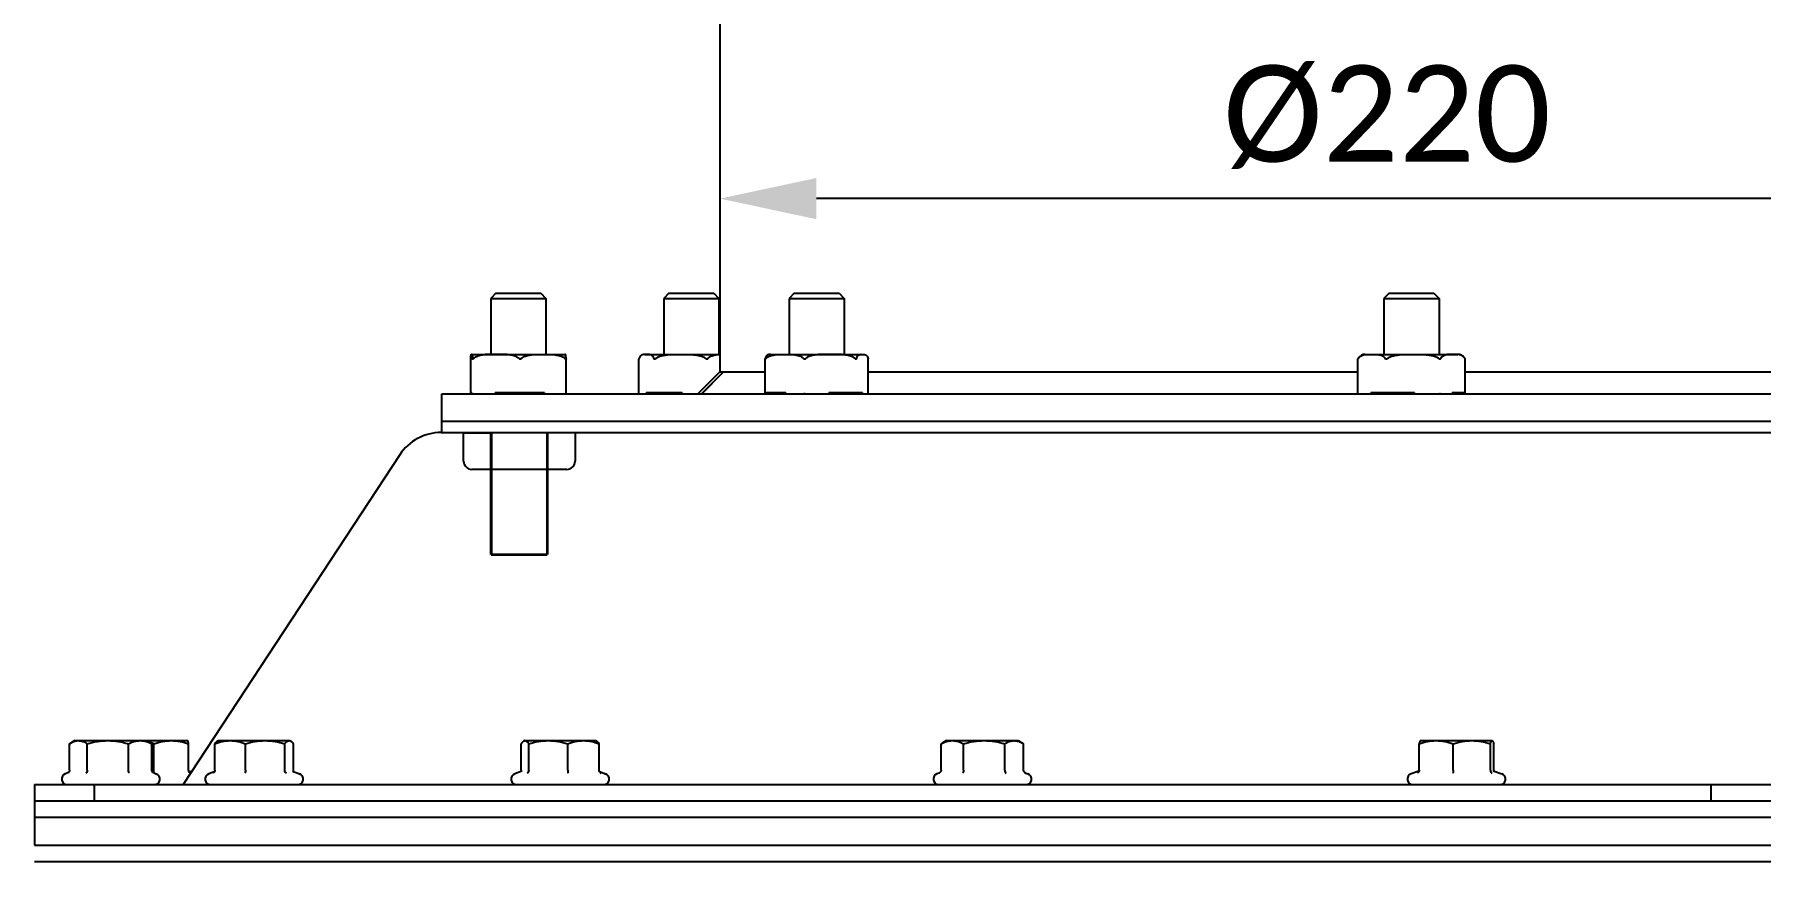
# Model space of a CAD drawing. Header units: millimetres. Extents: x 971 to 5173, y 8 to 3808.
# Drawn here: x 3366.1 to 3679.7, y 2557.7 to 2708.4 of the extents above; entities that cross this region are included whole.
import ezdxf

# ---------------------------------------------------------------- set-up
doc = ezdxf.new("R2010")
doc.units = ezdxf.units.MM
doc.header["$LTSCALE"] = 115.5
doc.header["$PDMODE"] = 3
doc.header["$PDSIZE"] = 8
doc.layers.get('0').update_dxf_attribs({"linetype": 'CONTINUOUS'})
doc.layers.get('Defpoints').update_dxf_attribs({"linetype": 'CONTINUOUS'})
doc.styles.get("Standard").update_dxf_attribs({"font": 'calibri.ttf'})
doc.dimstyles.new('DIMSTYLE_4', dxfattribs={"dimtxt": 17.5, "dimasz": 17.5, "dimexe": 1.5, "dimexo": 1, "dimgap": 0.875, "dimtad": 1, "dimdec": 0, "dimdsep": 46, "dimtxsty": 'Standard', "dimblk": '_FILLED', "dimblk1": '_FILLED', "dimblk2": '_FILLED', "dimcen": 0.09, "dimazin": 2, "dimtp": 0.01, "dimtm": 0.01, "dimtfac": 1, "dimtdec": 0, "dimtofl": 0, "dimtmove": 0, "dimatfit": 3, "dimldrblk": '_FILLED', "dimfxl": 1, "dimtolj": 1, "dimarcsym": 0})
doc.dimstyles.new('DIMSTYLE_5', dxfattribs={"dimtxt": 17.5, "dimasz": 17.5, "dimexe": 1.5, "dimexo": 1, "dimgap": 0.875, "dimtad": 1, "dimdsep": 46, "dimtxsty": 'Standard', "dimblk": '_FILLED', "dimblk1": '_FILLED', "dimblk2": '_FILLED', "dimcen": 0.09, "dimazin": 2, "dimtp": 0.01, "dimtm": 0.01, "dimtfac": 1, "dimtofl": 0, "dimtmove": 0, "dimatfit": 3, "dimldrblk": '_FILLED', "dimfxl": 1, "dimtolj": 1, "dimarcsym": 0})

# ---------------------------------------------------------------- blocks, each defined once
blk = doc.blocks.new('_FILLED')
at = {"color": 0, "linetype": 'ByBlock'}
blk.add_solid([(0, 0), (-1, 0.214), (-1, -0.214)], dxfattribs=at)
blk = doc.blocks.new('*D127')
at = {"color": 0, "linetype": 'Continuous', "lineweight": -2}
for p, q in [((3765.16, 2738.05), (3916.9, 2738.05)), ((3915.4, 2720.55), (3915.4, 2216.85)), ((3604.39, 2199.35), (3916.9, 2199.35))]:
    blk.add_line(p, q, dxfattribs=at)
at = {"layer": 'Defpoints', "color": 0}
for p in [(3764.16, 2738.05), (3603.39, 2199.35), (3915.4, 2199.35)]:
    blk.add_point(p, dxfattribs=at)
at = {"color": 0, "linetype": 'ByBlock', "lineweight": -2, "xscale": 17.5, "yscale": 17.5, "zscale": 17.5}
for p, rotation in [((3915.4, 2738.05), 90), ((3915.4, 2199.35), 270)]:
    blk.add_blockref('_FILLED', p, dxfattribs=dict(at, rotation=rotation))
at = {"color": 0, "insert": (3891.19, 2468.7), "char_height": 17.5, "attachment_point": 2, "rotation": 90, "line_spacing_factor": 0.9}
blk.add_mtext('\\A1;{\\A1;539}', dxfattribs=at)
blk = doc.blocks.new('*D130')
at = {"color": 0, "linetype": 'Continuous', "lineweight": -2}
for p, q in [((3490.66, 2741.05), (3490.66, 2677.06)), ((3709.66, 2741.05), (3709.66, 2677.06)), ((3692.16, 2678.56), (3508.16, 2678.56))]:
    blk.add_line(p, q, dxfattribs=at)
at = {"layer": 'Defpoints', "color": 0}
for p in [(3490.66, 2742.05), (3709.66, 2742.05), (3490.66, 2678.56)]:
    blk.add_point(p, dxfattribs=at)
at = {"color": 0, "linetype": 'ByBlock', "lineweight": -2, "xscale": 17.5, "yscale": 17.5, "zscale": 17.5, "rotation": 180}
blk.add_blockref('_FILLED', (3490.66, 2678.56), dxfattribs=at)
at = {"color": 0, "linetype": 'ByBlock', "lineweight": -2, "xscale": 17.5, "yscale": 17.5, "zscale": 17.5}
blk.add_blockref('_FILLED', (3709.66, 2678.56), dxfattribs=at)
at = {"color": 0, "insert": (3611.82, 2702.77), "char_height": 17.5, "attachment_point": 2, "line_spacing_factor": 0.9}
blk.add_mtext('\\A1;%%c220', dxfattribs=at)

msp = doc.modelspace()

# ---------------------------------------------------------------- linework, layer by layer
at = {"color": 0, "linetype": 'Continuous'}
for p, q in [((3490.65642, 2718.94141), (3490.65642, 2647.05049)), ((3449.96141, 2661.35049), (3449.04141, 2660.43049)), ((3449.04141, 2660.43049), (3459.04141, 2660.43049)), ((3449.04141, 2660.43049), (3449.04141, 2650.25049)), ((3449.96141, 2661.35049), (3458.12141, 2661.35049)), ((3458.12141, 2661.35049), (3459.04141, 2660.43049)), ((3459.04141, 2660.43049), (3459.04141, 2650.25049)), ((3481.36888, 2661.35049), (3480.44888, 2660.43049)), ((3480.44888, 2660.43049), (3490.44888, 2660.43049)), ((3480.44888, 2660.43049), (3480.44888, 2650.25049)), ((3481.36888, 2661.35049), (3489.52888, 2661.35049)), ((3489.52888, 2661.35049), (3490.44888, 2660.43049)), ((3490.44888, 2660.43049), (3490.44888, 2650.25049)), ((3504.14613, 2661.35049), (3503.22613, 2660.43049)), ((3503.22613, 2660.43049), (3513.22613, 2660.43049)), ((3503.22613, 2660.43049), (3503.22613, 2650.25049)), ((3504.14613, 2661.35049), (3512.30613, 2661.35049)), ((3512.30613, 2661.35049), (3513.22613, 2660.43049)), ((3513.22613, 2660.43049), (3513.22613, 2650.25049)), ((3612.18238, 2661.35049), (3611.26238, 2660.43049)), ((3611.26238, 2660.43049), (3621.26238, 2660.43049)), ((3611.26238, 2660.43049), (3611.26238, 2650.25049)), ((3612.18238, 2661.35049), (3620.34238, 2661.35049)), ((3620.34238, 2661.35049), (3621.26238, 2660.43049)), ((3621.26238, 2660.43049), (3621.26238, 2650.25049)), ((3445.3854, 2649.45045), (3445.38523, 2649.44094)), ((3445.38523, 2643.25049), (3445.38523, 2649.44106)), ((3445.62645, 2650.25049), (3445.53649, 2650.24775)), ((3445.62645, 2650.25049), (3462.45636, 2650.25049)), ((3462.45636, 2650.25049), (3462.54632, 2650.24775)), ((3462.69741, 2649.45045), (3462.69758, 2649.44094)), ((3462.69758, 2643.05992), (3462.69758, 2649.44106)), ((3475.92495, 2643.11528), (3475.92495, 2649.3857)), ((3477.03392, 2650.25049), (3490.65642, 2650.25049)), ((3477.06877, 2650.24498), (3477.0343, 2650.24382)), ((3477.06511, 2650.24487), (3477.03431, 2650.24324)), ((3477.06877, 2650.24494), (3477.06511, 2650.24487)), ((3498.8688, 2643.25049), (3498.8688, 2649.36898)), ((3499.81118, 2650.25049), (3499.50071, 2650.21756)), ((3499.81118, 2650.25049), (3516.27563, 2650.25049)), ((3516.63187, 2650.24689), (3516.64093, 2650.2467)), ((3516.63187, 2650.24689), (3516.64093, 2650.24654)), ((3516.64109, 2650.25049), (3516.95155, 2650.21756)), ((3517.58346, 2643.1042), (3517.58346, 2649.39679)), ((3606.4993, 2643.13162), (3606.4993, 2649.36936)), ((3607.84742, 2650.25049), (3624.67733, 2650.25049)), ((3626.02545, 2643.25049), (3626.02545, 2649.36936)), ((3490.65642, 2647.05049), (3486.65642, 2643.05049)), ((3491.30478, 2647.05049), (3487.32847, 2643.05049)), ((3487.33973, 2643.05049), (3491.31565, 2647.05049)), ((3490.65642, 2647.05049), (3491.30478, 2647.05049)), ((3491.31565, 2647.05049), (3498.8688, 2647.05049)), ((3517.58346, 2647.05049), (3606.4993, 2647.05049)), ((3626.02545, 2647.05049), (3705.34005, 2647.05049)), ((3440.15642, 2643.05049), (3760.15642, 2643.05049)), ((3440.15642, 2636.05049), (3440.15642, 2643.05049)), ((3445.55575, 2643.25049), (3445.3854, 2643.25049)), ((3445.55575, 2643.25049), (3445.55575, 2643.05049)), ((3458.77468, 2643.25049), (3449.79911, 2643.25049)), ((3449.79911, 2643.05049), (3449.79911, 2643.25049)), ((3458.77468, 2643.25049), (3458.77468, 2643.05049)), ((3483.79965, 2643.25049), (3477.23711, 2643.25049)), ((3477.23711, 2643.05049), (3477.23711, 2643.25049)), ((3479.04817, 2643.25049), (3479.04817, 2643.05049)), ((3479.19888, 2643.25049), (3479.19888, 2643.05049)), ((3483.79965, 2643.25049), (3483.79965, 2643.05049)), ((3502.62631, 2643.25049), (3498.8688, 2643.25049)), ((3500.00842, 2643.05049), (3500.00842, 2643.25049)), ((3501.97613, 2643.25049), (3501.97613, 2643.05049)), ((3502.62631, 2643.25049), (3502.62631, 2643.05049)), ((3516.56922, 2643.25049), (3510.43837, 2643.25049)), ((3510.43837, 2643.05049), (3510.43837, 2643.25049)), ((3514.47613, 2643.25049), (3514.47613, 2643.05049)), ((3516.56922, 2643.25049), (3516.56922, 2643.05049)), ((3616.82869, 2643.25049), (3608.90299, 2643.25049)), ((3608.90299, 2643.05049), (3608.90299, 2643.25049)), ((3610.01238, 2643.25049), (3610.01238, 2643.05049)), ((3616.82869, 2643.25049), (3616.82869, 2643.05049)), ((3626.02545, 2643.25049), (3623.63326, 2643.25049)), ((3623.63326, 2643.05049), (3623.63326, 2643.25049)), ((3760.15642, 2638.05049), (3440.15642, 2638.05049)), ((3440.01321, 2636.05049), (3760.29963, 2636.05049)), ((3444.09172, 2630.85354), (3444.09172, 2636.01932)), ((3444.09172, 2636.01932), (3449.09172, 2636.01932)), ((3464.34785, 2636.01932), (3459.28998, 2636.01932)), ((3464.34785, 2636.01932), (3464.34785, 2630.85354)), ((3432.49039, 2631.99085), (3393.12657, 2572.05049)), ((3462.84785, 2629.35354), (3445.59172, 2629.35354)), ((3372.5083, 2579.46993), (3372.79328, 2579.64827)), ((3372.5083, 2574.65755), (3372.5083, 2579.46993)), ((3373.48986, 2580.05049), (3372.79327, 2579.64831)), ((3373.48986, 2580.05049), (3393.96207, 2580.05049)), ((3375.72975, 2574.65755), (3375.72975, 2579.46993)), ((3383.21131, 2574.65755), (3383.21131, 2579.46993)), ((3386.48986, 2580.05049), (3387.18645, 2579.64831)), ((3387.13062, 2579.68055), (3387.17019, 2579.67098)), ((3387.13084, 2579.68159), (3387.19145, 2579.66519)), ((3387.17019, 2579.67098), (3387.19134, 2579.66467)), ((3387.47142, 2579.46993), (3387.18645, 2579.64826)), ((3387.47142, 2574.65755), (3387.47142, 2579.46993)), ((3387.84407, 2574.65755), (3387.84407, 2579.46993)), ((3393.96207, 2580.05049), (3393.97051, 2580.04562)), ((3394.14465, 2574.65755), (3394.14465, 2579.46993)), ((3398.89447, 2574.65755), (3398.89447, 2579.46993)), ((3399.53602, 2580.05049), (3399.38876, 2579.96547)), ((3399.53602, 2580.05049), (3412.53602, 2580.05049)), ((3404.46493, 2574.65755), (3404.46493, 2579.46993)), ((3411.60648, 2574.65755), (3411.60648, 2579.46993)), ((3412.53602, 2580.05049), (3412.68327, 2579.96547)), ((3413.17756, 2574.65755), (3413.17756, 2579.46993)), ((3454.56382, 2574.65755), (3454.56382, 2579.46993)), ((3455.13524, 2580.05049), (3455.0263, 2579.9876)), ((3455.13524, 2580.05049), (3468.13524, 2580.05049)), ((3455.92094, 2574.65755), (3455.92094, 2579.46993)), ((3462.99237, 2574.65755), (3462.99237, 2579.46993)), ((3468.13524, 2580.05049), (3468.24418, 2579.9876)), ((3468.70666, 2574.65755), (3468.70666, 2579.46993)), ((3531.02254, 2579.58853), (3530.82723, 2579.46993)), ((3530.82723, 2574.65755), (3530.82723, 2579.46993)), ((3531.82306, 2580.05049), (3531.02256, 2579.58832)), ((3531.82306, 2580.05049), (3544.82306, 2580.05049)), ((3534.90596, 2574.65755), (3534.90596, 2579.46993)), ((3542.40179, 2574.65755), (3542.40179, 2579.46993)), ((3544.82306, 2580.05049), (3545.62356, 2579.58832)), ((3545.62358, 2579.58853), (3545.81889, 2579.46993)), ((3545.81889, 2574.65755), (3545.81889, 2579.46993)), ((3617.64539, 2574.65755), (3617.64539, 2579.46993)), ((3617.92445, 2580.05049), (3617.9036, 2580.03845)), ((3617.92445, 2580.05049), (3630.90367, 2580.05049)), ((3623.82477, 2574.65755), (3623.82477, 2579.46993)), ((3630.60383, 2574.65755), (3630.60383, 2579.46993)), ((3630.90367, 2580.05049), (3630.9453, 2580.03831)), ((3631.20351, 2574.65755), (3631.20351, 2579.46993)), ((3372.41088, 2574.25777), (3371.74349, 2574.01486)), ((3372.41059, 2574.25738), (3372.40725, 2574.25617)), ((3387.79613, 2574.17505), (3388.23623, 2574.01486)), ((3387.87646, 2574.1366), (3387.84463, 2574.1491)), ((3394.29978, 2574.52755), (3394.66582, 2574.39435)), ((3398.81017, 2574.38631), (3397.78964, 2574.01486)), ((3413.02381, 2574.47181), (3413.02086, 2574.47289)), ((3413.02408, 2574.47285), (3414.28239, 2574.01486)), ((3454.68842, 2574.48786), (3453.38887, 2574.01486)), ((3454.69161, 2574.48802), (3454.68888, 2574.48703)), ((3468.76716, 2574.42049), (3469.88161, 2574.01486)), ((3530.46233, 2574.15523), (3530.07669, 2574.01486)), ((3530.44078, 2574.14398), (3530.42143, 2574.1366)), ((3546.01389, 2574.21706), (3546.56943, 2574.01486)), ((3617.57283, 2574.52251), (3616.17808, 2574.01486)), ((3617.57293, 2574.52222), (3617.57415, 2574.52267)), ((3617.57415, 2574.52267), (3617.63304, 2574.55491)), ((3631.27597, 2574.52222), (3631.27475, 2574.52267)), ((3631.27607, 2574.52251), (3632.67082, 2574.01486)), ((3366.15642, 2572.05049), (3366.15642, 2561.05049)), ((3366.15642, 2572.05049), (3834.15642, 2572.05049)), ((3377.03593, 2569.05049), (3377.03593, 2572.05049)), ((3670.67767, 2569.05049), (3670.67767, 2572.05049)), ((3834.15642, 2569.05049), (3366.15642, 2569.05049)), ((3834.15642, 2566.05049), (3366.15642, 2566.05049)), ((3366.14872, 2561.05049), (3834.16414, 2561.05049)), ((3834.16414, 2558.05049), (3366.15853, 2558.05049))]:
    msp.add_line(p, q, dxfattribs=at)
at = {"color": 0, "linetype": 'Continuous', "const_width": 0.5}
for points in [[(3449.09172, 2636.01932), (3449.09172, 2613.84726)], [(3459.28998, 2636.01932), (3459.28998, 2613.84726)], [(3449.09172, 2613.84726), (3459.28998, 2613.84726)]]:
    msp.add_lwpolyline(points, dxfattribs=at)
at = {"color": 0, "linetype": 'Continuous'}
for points in [[(3394.14836, 2574.6262), (3394.18679, 2574.58901), (3394.29978, 2574.52755)], [(3631.1834, 2574.56799), (3631.17326, 2574.58247), (3631.1875, 2574.57044), (3631.27475, 2574.52267)]]:
    msp.add_lwpolyline(points, dxfattribs=at)
for centre, radius, start, end in [((3477.03392, 2648.77049), 1.48, 90, 108.5548748), ((3516.38953, 2648.07098), 2.17525, 92.9924629, 94.0329143), ((3607.73187, 2648.8526), 1.33829, 145.3567798, 153.4659411), ((3607.84742, 2648.77049), 1.48, 90, 145.2854242), ((3624.67733, 2648.77049), 1.48, 34.7145758, 90), ((3624.79368, 2648.79508), 1.37996, 60.4246964, 61.751661), ((3624.79288, 2648.8526), 1.33829, 26.5340589, 34.6432202), ((3440.01321, 2627.05049), 9, 90, 146.7064367), ((3445.59172, 2630.85354), 1.5, 180, 270), ((3462.84785, 2630.85354), 1.5, 270, 0), ((3383.36209, 2565.67784), 14.50207, 71.9975365, 74.6890969), ((3372.08986, 2573.06321), 1.01272, 110, 270), ((3388.11161, 2574.781), 0.68595, 242.4981261, 247.0976553), ((3387.88986, 2573.06321), 1.01272, 270, 70), ((3398.13602, 2573.06321), 1.01272, 110, 270), ((3413.93602, 2573.06321), 1.01272, 270, 70), ((3453.73524, 2573.06321), 1.01272, 110, 270), ((3469.31421, 2574.72028), 0.62544, 225.5513349, 248.9434753), ((3469.53524, 2573.06321), 1.01272, 270, 70), ((3530.42306, 2573.06321), 1.01272, 110, 270), ((3530.18526, 2574.78469), 0.68978, 291.7415136, 293.7571572), ((3546.43991, 2574.7515), 0.65044, 231.5253656, 231.9697892), ((3546.22306, 2573.06321), 1.01272, 270, 70), ((3616.52445, 2573.06321), 1.01272, 110, 270), ((3631.71147, 2574.65806), 0.50796, 180.0323606, 189.8661324), ((3631.72744, 2574.66038), 0.52409, 189.8161074, 191.6489323), ((3632.32445, 2573.06321), 1.01272, 270, 70)]:
    msp.add_arc(centre, radius, start, end, dxfattribs=at)
for points, knots in [([(3445.3854, 2649.45045), (3445.38963, 2649.56736), (3445.39858, 2649.75442), (3445.41531, 2649.94107), (3445.42468, 2650.01072)], [0, 0, 0, 0, 0.624699226, 1, 1, 1, 1]), ([(3445.42468, 2650.01072), (3445.4312, 2650.05918), (3445.44056, 2650.12164), (3445.46376, 2650.19036), (3445.48013, 2650.22202), (3445.50481, 2650.24402), (3445.52695, 2650.24719), (3445.53649, 2650.24776)], [0, 0, 0, 0, 0.52025735, 0.667914476, 0.76938299, 0.898335878, 1, 1, 1, 1]), ([(3445.53649, 2650.24776), (3445.54207, 2650.2481), (3445.56528, 2650.24857), (3445.59073, 2650.24173), (3445.6035, 2650.22923)], [0, 0, 0, 0, 0.238092244, 1, 1, 1, 1]), ([(3445.6035, 2650.22923), (3445.61981, 2650.21326), (3445.64966, 2650.1389), (3445.66078, 2650.06404), (3445.66795, 2650.01071)], [0, 0, 0, 0, 0.297820858, 1, 1, 1, 1]), ([(3445.66795, 2650.01071), (3445.67732, 2649.94107), (3445.69406, 2649.75443), (3445.70301, 2649.56737), (3445.70723, 2649.45045)], [0, 0, 0, 0, 0.375249303, 1, 1, 1, 1]), ([(3445.86598, 2649.45045), (3445.84762, 2649.43089), (3445.82062, 2649.40322), (3445.7818, 2649.37628), (3445.75449, 2649.36603), (3445.72964, 2649.37451), (3445.71628, 2649.39582), (3445.70937, 2649.42161), (3445.70759, 2649.44053), (3445.70723, 2649.45045)], [0, 0, 0, 0, 0.329725985, 0.470357474, 0.582533438, 0.672363871, 0.767729237, 0.877965494, 1, 1, 1, 1]), ([(3446.88573, 2650.01069), (3446.793, 2649.98414), (3446.4238, 2649.86313), (3446.06678, 2649.6645), (3445.86598, 2649.45045)], [0, 0, 0, 0, 0.24734941, 1, 1, 1, 1]), ([(3453.20241, 2650.01069), (3452.94738, 2650.08371), (3452.42314, 2650.17703), (3451.63053, 2650.23152), (3450.8372, 2650.24679), (3450.04407, 2650.2488), (3449.25093, 2650.24679), (3448.4576, 2650.23152), (3447.66499, 2650.17703), (3447.14075, 2650.08371), (3446.88573, 2650.01069)], [0, 0, 0, 0, 0.125299542, 0.250242484, 0.375124175, 0.499999985, 0.624875795, 0.749757483, 0.874700442, 1, 1, 1, 1]), ([(3454.22215, 2649.45045), (3454.15361, 2649.52351), (3453.85416, 2649.7789), (3453.48188, 2649.93066), (3453.20241, 2650.01069)], [0, 0, 0, 0, 0.256280173, 1, 1, 1, 1]), ([(3454.52198, 2649.45045), (3454.50302, 2649.42943), (3454.46051, 2649.38965), (3454.37309, 2649.35843), (3454.28542, 2649.38996), (3454.24184, 2649.42946), (3454.22215, 2649.45045)], [0, 0, 0, 0, 0.243828441, 0.496967461, 0.752171265, 1, 1, 1, 1]), ([(3454.52198, 2649.45045), (3454.58762, 2649.52322), (3454.87333, 2649.77698), (3455.23274, 2649.93037), (3455.50252, 2650.01072)], [0, 0, 0, 0, 0.258245313, 1, 1, 1, 1]), ([(3455.50252, 2650.01072), (3455.74732, 2650.08362), (3456.25133, 2650.17696), (3457.0137, 2650.23169), (3457.77653, 2650.24675), (3458.5391, 2650.2487), (3459.30167, 2650.24675), (3460.0645, 2650.23169), (3460.82688, 2650.17698), (3461.33088, 2650.08361), (3461.57568, 2650.01071)], [0, 0, 0, 0, 0.125429089, 0.250347728, 0.375177916, 0.499999638, 0.624821337, 0.749651635, 0.874570451, 1, 1, 1, 1]), ([(3461.57568, 2650.01071), (3461.66494, 2649.98413), (3462.02205, 2649.86244), (3462.36511, 2649.66244), (3462.55633, 2649.45045)], [0, 0, 0, 0, 0.245966965, 1, 1, 1, 1]), ([(3462.65813, 2650.01072), (3462.65161, 2650.05918), (3462.64226, 2650.12164), (3462.61905, 2650.19036), (3462.60269, 2650.22202), (3462.578, 2650.24402), (3462.55586, 2650.24719), (3462.54632, 2650.24776)], [0, 0, 0, 0, 0.52025735, 0.667914476, 0.76938299, 0.898335878, 1, 1, 1, 1]), ([(3462.66234, 2649.36898), (3462.65403, 2649.36898), (3462.63533, 2649.37647), (3462.59932, 2649.40376), (3462.57384, 2649.43104), (3462.55633, 2649.45045)], [0, 0, 0, 0, 0.183361143, 0.423340192, 1, 1, 1, 1]), ([(3462.69741, 2649.45045), (3462.69319, 2649.56736), (3462.68424, 2649.75442), (3462.6675, 2649.94107), (3462.65813, 2650.01072)], [0, 0, 0, 0, 0.624699226, 1, 1, 1, 1]), ([(3462.69758, 2649.44106), (3462.69759, 2649.43217), (3462.69667, 2649.41536), (3462.69168, 2649.39254), (3462.68126, 2649.37398), (3462.66833, 2649.36898), (3462.66234, 2649.36898)], [0, 0, 0, 0, 0.303328508, 0.571896518, 0.795679314, 1, 1, 1, 1]), ([(3475.93798, 2649.45045), (3475.93609, 2649.44435), (3475.93009, 2649.42319), (3475.92492, 2649.40133), (3475.92493, 2649.38566)], [0, 0, 0, 0, 0.28941355, 1, 1, 1, 1]), ([(3476.27481, 2650.01069), (3476.24242, 2649.98261), (3476.08752, 2649.82607), (3475.99025, 2649.61911), (3475.93798, 2649.45045)], [0, 0, 0, 0, 0.195348628, 1, 1, 1, 1]), ([(3476.56297, 2650.17354), (3476.5384, 2650.16531), (3476.43487, 2650.12606), (3476.33888, 2650.06623), (3476.27481, 2650.01069)], [0, 0, 0, 0, 0.23407013, 1, 1, 1, 1]), ([(3477.0343, 2650.24382), (3476.99495, 2650.24233), (3476.83632, 2650.23414), (3476.67646, 2650.21158), (3476.56297, 2650.17354)], [0, 0, 0, 0, 0.247546601, 1, 1, 1, 1]), ([(3478.36124, 2650.01069), (3478.31279, 2650.05269), (3478.21087, 2650.12215), (3477.99418, 2650.20735), (3477.71853, 2650.24383), (3477.39319, 2650.24889), (3477.17682, 2650.24826), (3477.06877, 2650.24498)], [0, 0, 0, 0, 0.143230165, 0.272456132, 0.516933764, 0.758517483, 1, 1, 1, 1]), ([(3478.69807, 2649.45045), (3478.67726, 2649.51761), (3478.60086, 2649.72308), (3478.474, 2649.91294), (3478.36124, 2650.01069)], [0, 0, 0, 0, 0.32024015, 1, 1, 1, 1]), ([(3478.91729, 2649.45045), (3478.89646, 2649.43034), (3478.8646, 2649.40192), (3478.81718, 2649.37529), (3478.78184, 2649.36628), (3478.74912, 2649.3739), (3478.71708, 2649.40132), (3478.70422, 2649.4306), (3478.69807, 2649.45045)], [0, 0, 0, 0, 0.30387198, 0.443950387, 0.568438328, 0.677111748, 0.781867917, 1, 1, 1, 1]), ([(3478.91729, 2649.45045), (3479.06937, 2649.59731), (3479.43691, 2649.82391), (3479.83881, 2649.95775), (3480.04301, 2650.01072)], [0, 0, 0, 0, 0.50053549, 1, 1, 1, 1]), ([(3480.04301, 2650.01072), (3480.32551, 2650.084), (3480.9042, 2650.17703), (3481.77822, 2650.23171), (3482.65374, 2650.24674), (3483.52919, 2650.2487), (3484.40465, 2650.24674), (3485.28016, 2650.23171), (3486.15419, 2650.17705), (3486.73288, 2650.08399), (3487.01537, 2650.01071)], [0, 0, 0, 0, 0.125008045, 0.250003629, 0.375001154, 0.49999971, 0.624998242, 0.749995883, 0.874991666, 1, 1, 1, 1]), ([(3487.01537, 2650.01071), (3487.21959, 2649.95773), (3487.62155, 2649.82395), (3487.98912, 2649.59732), (3488.14121, 2649.45045)], [0, 0, 0, 0, 0.499462203, 1, 1, 1, 1]), ([(3488.42818, 2649.45045), (3488.41298, 2649.42951), (3488.37711, 2649.38922), (3488.32364, 2649.36898), (3488.29641, 2649.36898)], [0, 0, 0, 0, 0.48729228, 1, 1, 1, 1]), ([(3488.42818, 2649.45045), (3488.52802, 2649.58803), (3488.7746, 2649.81383), (3489.07073, 2649.95655), (3489.21705, 2650.01072)], [0, 0, 0, 0, 0.521404811, 1, 1, 1, 1]), ([(3489.21705, 2650.01072), (3489.44678, 2650.09575), (3489.92835, 2650.19642), (3490.41449, 2650.22663), (3490.6564, 2650.23534)], [0, 0, 0, 0, 0.502970793, 1, 1, 1, 1]), ([(3498.88183, 2649.36898), (3498.87974, 2649.36898), (3498.86858, 2649.37342), (3498.86878, 2649.38786), (3498.86879, 2649.39676)], [0, 0, 0, 0, 0.189980755, 1, 1, 1, 1]), ([(3498.86879, 2649.39676), (3498.86879, 2649.40077), (3498.86978, 2649.41887), (3498.87326, 2649.43674), (3498.87655, 2649.45045)], [0, 0, 0, 0, 0.221273039, 1, 1, 1, 1]), ([(3499.13755, 2650.01071), (3499.08172, 2649.94824), (3498.9698, 2649.77002), (3498.90544, 2649.5708), (3498.87655, 2649.45045)], [0, 0, 0, 0, 0.403668285, 1, 1, 1, 1]), ([(3498.964, 2649.45045), (3498.94929, 2649.43151), (3498.92862, 2649.40493), (3498.90147, 2649.37797), (3498.88773, 2649.36898), (3498.88183, 2649.36898)], [0, 0, 0, 0, 0.61385228, 0.848936932, 1, 1, 1, 1]), ([(3498.964, 2649.45045), (3499.07221, 2649.58976), (3499.339, 2649.81617), (3499.65261, 2649.95683), (3499.80842, 2650.01072)], [0, 0, 0, 0, 0.516901462, 1, 1, 1, 1]), ([(3499.50071, 2650.21756), (3499.43755, 2650.20401), (3499.30158, 2650.15885), (3499.1886, 2650.06783), (3499.13755, 2650.01071)], [0, 0, 0, 0, 0.457464505, 1, 1, 1, 1]), ([(3499.80842, 2650.01072), (3500.01773, 2650.0831), (3500.45164, 2650.17685), (3501.1095, 2650.23167), (3501.76671, 2650.24675), (3502.42344, 2650.24869), (3503.08017, 2650.24675), (3503.73738, 2650.23167), (3504.39525, 2650.17688), (3504.82916, 2650.08309), (3505.03847, 2650.01071)], [0, 0, 0, 0, 0.126031212, 0.250840279, 0.375430971, 0.499999536, 0.624568078, 0.749158872, 0.873968084, 1, 1, 1, 1]), ([(3505.03847, 2650.01071), (3505.19429, 2649.95682), (3505.50795, 2649.81621), (3505.77475, 2649.58977), (3505.88297, 2649.45045)], [0, 0, 0, 0, 0.483092672, 1, 1, 1, 1]), ([(3506.17522, 2649.45045), (3506.13355, 2649.40947), (3506.05133, 2649.34834), (3505.93711, 2649.3891), (3505.89927, 2649.42947), (3505.88297, 2649.45045)], [0, 0, 0, 0, 0.517387574, 0.764816536, 1, 1, 1, 1]), ([(3507.28054, 2650.01069), (3507.07985, 2649.95767), (3506.68433, 2649.8236), (3506.32406, 2649.59683), (3506.17522, 2649.45045)], [0, 0, 0, 0, 0.498574013, 1, 1, 1, 1]), ([(3514.12724, 2650.01069), (3513.85, 2650.08393), (3513.28174, 2650.17707), (3512.42331, 2650.23153), (3511.56356, 2650.24678), (3510.70389, 2650.24881), (3509.84421, 2650.24679), (3508.98446, 2650.23153), (3508.12603, 2650.17707), (3507.55778, 2650.08393), (3507.28054, 2650.01069)], [0, 0, 0, 0, 0.125059188, 0.250046213, 0.375023302, 0.499999987, 0.624976672, 0.749953758, 0.874940796, 1, 1, 1, 1]), ([(3515.23255, 2649.45045), (3515.08371, 2649.59682), (3514.72344, 2649.8236), (3514.32792, 2649.95767), (3514.12724, 2650.01069)], [0, 0, 0, 0, 0.501426047, 1, 1, 1, 1]), ([(3515.43735, 2649.45045), (3515.43265, 2649.43085), (3515.42238, 2649.40192), (3515.39337, 2649.37392), (3515.36256, 2649.36625), (3515.32913, 2649.37552), (3515.28364, 2649.40224), (3515.25286, 2649.43048), (3515.23255, 2649.45045)], [0, 0, 0, 0, 0.219669817, 0.321820833, 0.426877365, 0.548833492, 0.689633118, 1, 1, 1, 1]), ([(3515.43735, 2649.45045), (3515.46624, 2649.57079), (3515.53061, 2649.77), (3515.64249, 2649.94824), (3515.69833, 2650.01072)], [0, 0, 0, 0, 0.596296695, 1, 1, 1, 1]), ([(3515.69833, 2650.01072), (3515.73731, 2650.05434), (3515.82006, 2650.12694), (3516.00223, 2650.21438), (3516.14504, 2650.23437), (3516.23655, 2650.24084)], [0, 0, 0, 0, 0.292289046, 0.541671198, 1, 1, 1, 1]), ([(3516.64093, 2650.2467), (3516.71876, 2650.24498), (3516.82311, 2650.24042), (3516.92588, 2650.22307), (3516.95155, 2650.21756)], [0, 0, 0, 0, 0.747759085, 1, 1, 1, 1]), ([(3516.95155, 2650.21756), (3517.01471, 2650.20401), (3517.15069, 2650.15885), (3517.26366, 2650.06783), (3517.31471, 2650.01071)], [0, 0, 0, 0, 0.457464505, 1, 1, 1, 1]), ([(3517.31471, 2650.01071), (3517.37054, 2649.94824), (3517.48247, 2649.77002), (3517.54682, 2649.5708), (3517.57571, 2649.45045)], [0, 0, 0, 0, 0.403668285, 1, 1, 1, 1]), ([(3517.58348, 2649.39676), (3517.58347, 2649.40077), (3517.58248, 2649.41887), (3517.579, 2649.43674), (3517.57571, 2649.45045)], [0, 0, 0, 0, 0.221273039, 1, 1, 1, 1]), ([(3606.4993, 2649.36936), (3606.49931, 2649.37263), (3606.50399, 2649.38204), (3606.51037, 2649.39977), (3606.52155, 2649.42367), (3606.5299, 2649.44116), (3606.53455, 2649.45045)], [0, 0, 0, 0, 0.11092602, 0.341548194, 0.647978265, 1, 1, 1, 1]), ([(3606.54474, 2649.45045), (3606.53892, 2649.4401), (3606.52895, 2649.42203), (3606.51301, 2649.39214), (3606.50852, 2649.38382), (3606.4993, 2649.36734), (3606.4993, 2649.36936)], [0, 0, 0, 0, 0.382945582, 0.709627145, 0.934733128, 1, 1, 1, 1]), ([(3606.54474, 2649.45045), (3606.61878, 2649.58208), (3606.80066, 2649.8037), (3607.04002, 2649.95523), (3607.15621, 2650.01072)], [0, 0, 0, 0, 0.539787473, 1, 1, 1, 1]), ([(3607.15621, 2650.01072), (3607.21478, 2650.03869), (3607.44908, 2650.13376), (3607.69954, 2650.18228), (3607.88559, 2650.20472)], [0, 0, 0, 0, 0.257255296, 1, 1, 1, 1]), ([(3607.88559, 2650.20472), (3608.13955, 2650.23535), (3608.65189, 2650.24932), (3609.41908, 2650.2489), (3610.18999, 2650.23174), (3610.7077, 2650.12329), (3610.94346, 2650.01071)], [0, 0, 0, 0, 0.24873913, 0.497249276, 0.745955214, 1, 1, 1, 1]), ([(3610.94346, 2650.01071), (3611.05965, 2649.95522), (3611.29907, 2649.80374), (3611.48095, 2649.58209), (3611.55499, 2649.45045)], [0, 0, 0, 0, 0.460200408, 1, 1, 1, 1]), ([(3611.66847, 2649.36898), (3611.64389, 2649.36898), (3611.59512, 2649.38951), (3611.56661, 2649.4298), (3611.55499, 2649.45045)], [0, 0, 0, 0, 0.509089198, 1, 1, 1, 1]), ([(3611.81975, 2649.45045), (3611.80879, 2649.44014), (3611.76602, 2649.40252), (3611.71119, 2649.36898), (3611.66847, 2649.36898)], [0, 0, 0, 0, 0.260553801, 1, 1, 1, 1]), ([(3611.81975, 2649.45045), (3611.97648, 2649.59797), (3612.35431, 2649.82443), (3612.7654, 2649.95781), (3612.97466, 2650.01072)], [0, 0, 0, 0, 0.499303593, 1, 1, 1, 1]), ([(3612.97466, 2650.01072), (3613.26472, 2650.08406), (3613.85842, 2650.17704), (3614.7549, 2650.23171), (3615.65307, 2650.24674), (3616.55122, 2650.2487), (3617.44938, 2650.24674), (3618.34755, 2650.23171), (3619.24404, 2650.17706), (3619.83773, 2650.08405), (3620.12779, 2650.01071)], [0, 0, 0, 0, 0.124941676, 0.249949412, 0.374973306, 0.499999721, 0.625026114, 0.750050123, 0.875058062, 1, 1, 1, 1]), ([(3620.12779, 2650.01071), (3620.33706, 2649.95779), (3620.74821, 2649.82448), (3621.12608, 2649.59799), (3621.28282, 2649.45045)], [0, 0, 0, 0, 0.500694339, 1, 1, 1, 1]), ([(3621.53738, 2649.45045), (3621.52714, 2649.42996), (3621.5074, 2649.40021), (3621.46777, 2649.37381), (3621.41574, 2649.36363), (3621.34789, 2649.39312), (3621.30453, 2649.43002), (3621.28282, 2649.45045)], [0, 0, 0, 0, 0.220073116, 0.331715316, 0.44948989, 0.71359538, 1, 1, 1, 1]), ([(3622.08078, 2650.01069), (3621.97611, 2649.95444), (3621.75925, 2649.79856), (3621.602, 2649.57971), (3621.53738, 2649.45045)], [0, 0, 0, 0, 0.451238808, 1, 1, 1, 1]), ([(3624.67496, 2650.21902), (3624.45905, 2650.24036), (3624.02455, 2650.24907), (3623.48264, 2650.24941), (3623.04834, 2650.23688), (3622.60965, 2650.20051), (3622.27801, 2650.11666), (3622.08078, 2650.01069)], [0, 0, 0, 0, 0.247987851, 0.495811726, 0.619780932, 0.744100594, 1, 1, 1, 1]), ([(3625.4468, 2650.01069), (3625.38547, 2650.04364), (3625.1399, 2650.15259), (3624.87203, 2650.19955), (3624.67496, 2650.21902)], [0, 0, 0, 0, 0.260139086, 1, 1, 1, 1]), ([(3625.8939, 2649.61337), (3625.83613, 2649.69675), (3625.70858, 2649.84085), (3625.55198, 2649.95142), (3625.47478, 2649.99524)], [0, 0, 0, 0, 0.533290366, 1, 1, 1, 1]), ([(3626.02545, 2649.36936), (3626.02544, 2649.37263), (3626.02076, 2649.38204), (3626.01438, 2649.39977), (3626.0032, 2649.42367), (3625.99485, 2649.44116), (3625.9902, 2649.45045)], [0, 0, 0, 0, 0.11092602, 0.341548194, 0.647978265, 1, 1, 1, 1]), ([(3445.70723, 2643.05053), (3445.70759, 2643.06036), (3445.70936, 2643.07909), (3445.71646, 2643.10471), (3445.72976, 2643.1258), (3445.75447, 2643.13521), (3445.78171, 2643.12393), (3445.82015, 2643.09707), (3445.8477, 2643.07001), (3445.86598, 2643.05053)], [0, 0, 0, 0, 0.12129186, 0.230604987, 0.326498689, 0.417298859, 0.529506117, 0.670824518, 1, 1, 1, 1]), ([(3462.66234, 2643.132), (3462.66837, 2643.132), (3462.68118, 2643.12631), (3462.6915, 2643.10792), (3462.69668, 2643.08526), (3462.69758, 2643.06867), (3462.69758, 2643.05989)], [0, 0, 0, 0, 0.206556229, 0.433243886, 0.699255242, 1, 1, 1, 1]), ([(3505.88297, 2643.05053), (3505.89922, 2643.07145), (3505.9378, 2643.11073), (3506.02198, 2643.14316), (3506.10819, 2643.10874), (3506.15406, 2643.07134), (3506.17522, 2643.05053)], [0, 0, 0, 0, 0.232807296, 0.478578036, 0.739226138, 1, 1, 1, 1]), ([(3621.28282, 2643.05053), (3621.3045, 2643.07093), (3621.34848, 2643.10662), (3621.41582, 2643.13779), (3621.46774, 2643.12651), (3621.50691, 2643.10006), (3621.52721, 2643.07088), (3621.53738, 2643.05053)], [0, 0, 0, 0, 0.286624319, 0.551335317, 0.668801803, 0.781013569, 1, 1, 1, 1]), ([(3372.79329, 2579.64819), (3373.00151, 2579.76825), (3373.42592, 2579.96949), (3373.89351, 2580.05049), (3374.11903, 2580.05049)], [0, 0, 0, 0, 0.51593386, 1, 1, 1, 1]), ([(3374.11903, 2580.05049), (3374.25581, 2580.05049), (3374.53395, 2580.02195), (3374.94294, 2579.90127), (3375.3446, 2579.71389), (3375.60179, 2579.55599), (3375.72975, 2579.46993)], [0, 0, 0, 0, 0.236352124, 0.479469115, 0.733559058, 1, 1, 1, 1]), ([(3375.72975, 2579.46993), (3376.33748, 2579.64593), (3377.5714, 2579.93898), (3378.83817, 2580.05049), (3379.47053, 2580.05049)], [0, 0, 0, 0, 0.500135838, 1, 1, 1, 1]), ([(3379.47053, 2580.05049), (3380.10289, 2580.05049), (3381.36968, 2579.93917), (3382.60358, 2579.64593), (3383.21131, 2579.46993)], [0, 0, 0, 0, 0.499863992, 1, 1, 1, 1]), ([(3383.21131, 2579.46993), (3383.54869, 2579.64153), (3384.07054, 2579.8617), (3384.79679, 2580.02262), (3385.16085, 2580.05049), (3385.34136, 2580.05049)], [0, 0, 0, 0, 0.510108146, 0.756727448, 1, 1, 1, 1]), ([(3385.34136, 2580.05049), (3385.52188, 2580.05049), (3385.88594, 2580.0227), (3386.61222, 2579.86182), (3387.13403, 2579.64153), (3387.47142, 2579.46993)], [0, 0, 0, 0, 0.243269477, 0.4898847, 1, 1, 1, 1]), ([(3387.84407, 2579.46993), (3388.35305, 2579.64497), (3389.3876, 2579.93769), (3390.46107, 2580.05049), (3390.99436, 2580.05049)], [0, 0, 0, 0, 0.502314224, 1, 1, 1, 1]), ([(3390.99436, 2580.05049), (3391.52764, 2580.05049), (3392.60114, 2579.93789), (3393.63565, 2579.64497), (3394.14465, 2579.46993)], [0, 0, 0, 0, 0.497684038, 1, 1, 1, 1]), ([(3394.14465, 2579.46993), (3394.13162, 2579.54383), (3394.10654, 2579.67678), (3394.06527, 2579.84968), (3394.0288, 2579.96218), (3393.9965, 2580.02147), (3393.97933, 2580.04038), (3393.97051, 2580.04554)], [0, 0, 0, 0, 0.370185442, 0.666815491, 0.877931197, 0.949547692, 1, 1, 1, 1]), ([(3398.89447, 2579.46993), (3399.34221, 2579.64409), (3400.25299, 2579.93624), (3401.20758, 2580.05049), (3401.6797, 2580.05049)], [0, 0, 0, 0, 0.504356398, 1, 1, 1, 1]), ([(3399.38876, 2579.96521), (3399.29651, 2579.91192), (3399.11613, 2579.75683), (3398.96954, 2579.57347), (3398.89447, 2579.46993)], [0, 0, 0, 0, 0.454463811, 1, 1, 1, 1]), ([(3401.6797, 2580.05049), (3402.15182, 2580.05049), (3403.10639, 2579.93611), (3404.01719, 2579.64408), (3404.46493, 2579.46993)], [0, 0, 0, 0, 0.495645852, 1, 1, 1, 1]), ([(3404.46493, 2579.46993), (3405.04427, 2579.6457), (3406.22088, 2579.93867), (3407.43188, 2580.05049), (3408.0357, 2580.05049)], [0, 0, 0, 0, 0.500658353, 1, 1, 1, 1]), ([(3408.0357, 2580.05049), (3408.63952, 2580.05049), (3409.85056, 2579.93886), (3411.02714, 2579.6457), (3411.60648, 2579.46993)], [0, 0, 0, 0, 0.499341099, 1, 1, 1, 1]), ([(3411.60648, 2579.46993), (3411.66671, 2579.55301), (3411.78579, 2579.70424), (3411.97913, 2579.89239), (3412.17924, 2580.01832), (3412.32429, 2580.05049), (3412.39202, 2580.05049)], [0, 0, 0, 0, 0.305066622, 0.571069601, 0.798643824, 1, 1, 1, 1]), ([(3412.39202, 2580.05049), (3412.44118, 2580.05049), (3412.54368, 2580.03451), (3412.63747, 2579.99167), (3412.68327, 2579.96521)], [0, 0, 0, 0, 0.481720928, 1, 1, 1, 1]), ([(3412.68327, 2579.96521), (3412.77552, 2579.91192), (3412.9559, 2579.75683), (3413.10249, 2579.57347), (3413.17756, 2579.46993)], [0, 0, 0, 0, 0.454463811, 1, 1, 1, 1]), ([(3454.56382, 2579.46993), (3454.6328, 2579.58007), (3454.76527, 2579.7715), (3454.93728, 2579.93576), (3455.02631, 2579.98727)], [0, 0, 0, 0, 0.558184923, 1, 1, 1, 1]), ([(3455.02631, 2579.98727), (3455.04376, 2579.99737), (3455.11081, 2580.03198), (3455.18702, 2580.05049), (3455.24238, 2580.05049)], [0, 0, 0, 0, 0.266889999, 1, 1, 1, 1]), ([(3455.24238, 2580.05049), (3455.30127, 2580.05049), (3455.42968, 2580.01684), (3455.60163, 2579.88985), (3455.76762, 2579.7022), (3455.86925, 2579.55246), (3455.92094, 2579.46993)], [0, 0, 0, 0, 0.190915631, 0.414463149, 0.684312583, 1, 1, 1, 1]), ([(3455.92094, 2579.46993), (3456.49442, 2579.64564), (3457.65924, 2579.93836), (3458.85872, 2580.05049), (3459.45666, 2580.05049)], [0, 0, 0, 0, 0.500774417, 1, 1, 1, 1]), ([(3459.45666, 2580.05049), (3460.05459, 2580.05049), (3461.25405, 2579.93823), (3462.4189, 2579.64564), (3462.99237, 2579.46993)], [0, 0, 0, 0, 0.499226094, 1, 1, 1, 1]), ([(3462.99237, 2579.46993), (3463.45219, 2579.64428), (3464.38736, 2579.93675), (3465.36535, 2580.05049), (3465.84952, 2580.05049)], [0, 0, 0, 0, 0.503898384, 1, 1, 1, 1]), ([(3465.84952, 2580.05049), (3466.33368, 2580.05049), (3467.31171, 2579.93694), (3468.24683, 2579.64429), (3468.70666, 2579.46993)], [0, 0, 0, 0, 0.496098746, 1, 1, 1, 1]), ([(3468.70666, 2579.46993), (3468.63768, 2579.58007), (3468.50521, 2579.7715), (3468.3332, 2579.93576), (3468.24417, 2579.98727)], [0, 0, 0, 0, 0.558184923, 1, 1, 1, 1]), ([(3530.82723, 2579.46993), (3531.1493, 2579.64102), (3531.64812, 2579.8612), (3532.34472, 2580.02256), (3532.69373, 2580.05049), (3532.8666, 2580.05049)], [0, 0, 0, 0, 0.511391174, 0.757583869, 1, 1, 1, 1]), ([(3532.8666, 2580.05049), (3533.03947, 2580.05049), (3533.38848, 2580.02264), (3534.08511, 2579.86132), (3534.58389, 2579.64102), (3534.90596, 2579.46993)], [0, 0, 0, 0, 0.24241266, 0.488600791, 1, 1, 1, 1]), ([(3534.90596, 2579.46993), (3535.51488, 2579.64594), (3536.75125, 2579.93875), (3538.02033, 2580.05049), (3538.65388, 2580.05049)], [0, 0, 0, 0, 0.500115197, 1, 1, 1, 1]), ([(3538.65388, 2580.05049), (3539.28743, 2580.05049), (3540.55649, 2579.93862), (3541.79288, 2579.64594), (3542.40179, 2579.46993)], [0, 0, 0, 0, 0.499884992, 1, 1, 1, 1]), ([(3542.40179, 2579.46993), (3542.66791, 2579.63867), (3543.08232, 2579.85873), (3543.67104, 2580.02225), (3543.96532, 2580.05049), (3544.11034, 2580.05049)], [0, 0, 0, 0, 0.517647339, 0.761775768, 1, 1, 1, 1]), ([(3544.11034, 2580.05049), (3544.36807, 2580.05049), (3544.90211, 2579.95675), (3545.38595, 2579.7254), (3545.62355, 2579.58829)], [0, 0, 0, 0, 0.484408188, 1, 1, 1, 1]), ([(3617.64539, 2579.46993), (3618.14423, 2579.64484), (3619.15826, 2579.93752), (3620.21196, 2580.05049), (3620.73508, 2580.05049)], [0, 0, 0, 0, 0.502607111, 1, 1, 1, 1]), ([(3617.9036, 2580.03838), (3617.87657, 2580.0227), (3617.82572, 2579.96053), (3617.76483, 2579.83775), (3617.70281, 2579.66855), (3617.66491, 2579.54047), (3617.64539, 2579.46993)], [0, 0, 0, 0, 0.14822401, 0.366154434, 0.652892135, 1, 1, 1, 1]), ([(3620.73508, 2580.05049), (3621.25821, 2580.05049), (3622.31194, 2579.93771), (3623.32593, 2579.64484), (3623.82477, 2579.46993)], [0, 0, 0, 0, 0.497390941, 1, 1, 1, 1]), ([(3623.82477, 2579.46993), (3624.37381, 2579.64541), (3625.48929, 2579.93806), (3626.6409, 2580.05049), (3627.2143, 2580.05049)], [0, 0, 0, 0, 0.501299042, 1, 1, 1, 1]), ([(3627.2143, 2580.05049), (3627.78771, 2580.05049), (3628.9393, 2579.93793), (3630.0548, 2579.64541), (3630.60383, 2579.46993)], [0, 0, 0, 0, 0.498701726, 1, 1, 1, 1]), ([(3630.60383, 2579.46993), (3630.62614, 2579.55055), (3630.66928, 2579.6941), (3630.73165, 2579.85833), (3630.78611, 2579.95774), (3630.82911, 2580.01782), (3630.875, 2580.05049), (3630.90367, 2580.05049)], [0, 0, 0, 0, 0.371957767, 0.666053872, 0.780416014, 0.872501061, 1, 1, 1, 1]), ([(3630.9453, 2580.03838), (3630.97233, 2580.0227), (3631.02318, 2579.96053), (3631.08407, 2579.83775), (3631.14609, 2579.66855), (3631.18399, 2579.54047), (3631.20351, 2579.46993)], [0, 0, 0, 0, 0.14822401, 0.366154434, 0.652892135, 1, 1, 1, 1]), ([(3372.5083, 2574.65755), (3372.50833, 2574.59285), (3372.47927, 2574.46236), (3372.4051, 2574.35295), (3372.36093, 2574.30559)], [0, 0, 0, 0, 0.499779115, 1, 1, 1, 1]), ([(3375.72976, 2574.65778), (3375.72976, 2574.54786), (3375.69093, 2574.35139), (3375.57094, 2574.18266), (3375.49912, 2574.1366)], [0, 0, 0, 0, 0.562970422, 1, 1, 1, 1]), ([(3383.38571, 2574.1366), (3383.35916, 2574.15912), (3383.3102, 2574.22232), (3383.23426, 2574.3942), (3383.21126, 2574.54891), (3383.21129, 2574.65778)], [0, 0, 0, 0, 0.185940335, 0.418513596, 1, 1, 1, 1]), ([(3387.79485, 2574.17256), (3387.70524, 2574.21922), (3387.54382, 2574.35328), (3387.47137, 2574.55717), (3387.47141, 2574.65778)], [0, 0, 0, 0, 0.501064882, 1, 1, 1, 1]), ([(3387.86328, 2574.1479), (3387.85522, 2574.21413), (3387.84826, 2574.38437), (3387.84405, 2574.55437), (3387.84405, 2574.65778)], [0, 0, 0, 0, 0.392157748, 1, 1, 1, 1]), ([(3394.49891, 2574.13974), (3394.42256, 2574.17222), (3394.27928, 2574.27364), (3394.19097, 2574.42668), (3394.16628, 2574.51008)], [0, 0, 0, 0, 0.488207429, 1, 1, 1, 1]), ([(3398.89447, 2574.65755), (3398.89451, 2574.57886), (3398.85339, 2574.42106), (3398.75199, 2574.29652), (3398.69292, 2574.24621)], [0, 0, 0, 0, 0.503500878, 1, 1, 1, 1]), ([(3404.46495, 2574.65778), (3404.46492, 2574.54998), (3404.45448, 2574.40097), (3404.41782, 2574.22772), (3404.39428, 2574.16165), (3404.37988, 2574.1366)], [0, 0, 0, 0, 0.608442581, 0.836886932, 1, 1, 1, 1]), ([(3411.90805, 2574.1366), (3411.82129, 2574.17915), (3411.66462, 2574.33447), (3411.6064, 2574.54616), (3411.60646, 2574.65778)], [0, 0, 0, 0, 0.464024348, 1, 1, 1, 1]), ([(3413.25884, 2574.38451), (3413.22082, 2574.44519), (3413.18486, 2574.53789), (3413.17754, 2574.63362), (3413.17756, 2574.65778)], [0, 0, 0, 0, 0.747721107, 1, 1, 1, 1]), ([(3455.92094, 2574.65755), (3455.92102, 2574.54577), (3455.86025, 2574.33252), (3455.69995, 2574.17885), (3455.6116, 2574.13661)], [0, 0, 0, 0, 0.533025294, 1, 1, 1, 1]), ([(3462.99238, 2574.65778), (3462.99233, 2574.55009), (3463.00004, 2574.40145), (3463.03266, 2574.22818), (3463.0532, 2574.16205), (3463.06584, 2574.1366)], [0, 0, 0, 0, 0.610642357, 0.838894036, 1, 1, 1, 1]), ([(3468.87623, 2574.27379), (3468.82573, 2574.32342), (3468.74027, 2574.44192), (3468.7066, 2574.58588), (3468.70665, 2574.65778)], [0, 0, 0, 0, 0.496170491, 1, 1, 1, 1]), ([(3530.82724, 2574.65778), (3530.82728, 2574.60323), (3530.80665, 2574.49326), (3530.69948, 2574.30118), (3530.56232, 2574.19702), (3530.46314, 2574.15336)], [0, 0, 0, 0, 0.250808355, 0.5017825, 1, 1, 1, 1]), ([(3534.90596, 2574.65755), (3534.90603, 2574.54856), (3534.88128, 2574.39305), (3534.80065, 2574.22159), (3534.74885, 2574.15889), (3534.72098, 2574.13661)], [0, 0, 0, 0, 0.577657017, 0.810903277, 1, 1, 1, 1]), ([(3542.4018, 2574.65778), (3542.40173, 2574.54811), (3542.43723, 2574.35315), (3542.55278, 2574.18337), (3542.6226, 2574.1366)], [0, 0, 0, 0, 0.566135373, 1, 1, 1, 1]), ([(3546.03523, 2574.24228), (3545.97246, 2574.29217), (3545.86387, 2574.41607), (3545.81882, 2574.57782), (3545.81888, 2574.65778)], [0, 0, 0, 0, 0.500678075, 1, 1, 1, 1]), ([(3617.59628, 2574.43835), (3617.56466, 2574.36958), (3617.47465, 2574.24587), (3617.34612, 2574.1639), (3617.27839, 2574.1366)], [0, 0, 0, 0, 0.508964501, 1, 1, 1, 1]), ([(3623.82477, 2574.65755), (3623.82483, 2574.5501), (3623.82052, 2574.40293), (3623.80676, 2574.22938), (3623.79812, 2574.16308), (3623.79231, 2574.13661)], [0, 0, 0, 0, 0.616989911, 0.844384256, 1, 1, 1, 1]), ([(3630.60383, 2574.65778), (3630.60376, 2574.54528), (3630.67211, 2574.32621), (3630.84462, 2574.17805), (3630.93837, 2574.1366)], [0, 0, 0, 0, 0.523248153, 1, 1, 1, 1])]:
    msp.add_open_spline(points, degree=3, knots=knots, dxfattribs=at)
for points in [[(3488.29641, 2649.36898), (3488.23799, 2649.36898), (3488.18324, 2649.40987), (3488.14121, 2649.45045)], [(3516.27598, 2650.24326), (3516.39445, 2650.24949), (3516.51326, 2650.24928), (3516.63187, 2650.24689)], [(3372.36093, 2574.30559), (3372.31069, 2574.25172), (3372.24994, 2574.20639), (3372.18459, 2574.17241)], [(3394.16628, 2574.51008), (3394.15216, 2574.55779), (3394.14462, 2574.60802), (3394.14463, 2574.65778)], [(3398.69292, 2574.24621), (3398.63834, 2574.19972), (3398.57482, 2574.16222), (3398.50786, 2574.13661)], [(3454.56382, 2574.65778), (3454.56387, 2574.57618), (3454.54168, 2574.49274), (3454.50386, 2574.42044)], [(3546.18292, 2574.15339), (3546.13185, 2574.17587), (3546.08313, 2574.20479), (3546.03919, 2574.23916)], [(3617.64541, 2574.65778), (3617.64545, 2574.58282), (3617.6276, 2574.50645), (3617.59628, 2574.43835)]]:
    msp.add_open_spline(points, degree=3, dxfattribs=at)

# ---------------------------------------------------------------- dimensions: what is measured, and where the dimension line sits
for base, p1, p2, angle, text, dimstyle, picture, middle in [((3490.65642, 2678.56301), (3709.65642, 2742.05049), (3490.65642, 2742.05049), 180, '%%c220', 'DIMSTYLE_5', '*D130', (3611.82309, 2678.56301)), ((3915.40291, 2199.35049), (3764.15642, 2738.05049), (3603.38813, 2199.35049), 270, '{\\A1;<>}', 'DIMSTYLE_4', '*D127', (3915.40291, 2468.70049))]:
    dim = msp.add_linear_dim(base=base, p1=p1, p2=p2, angle=angle, text=text, dimstyle=dimstyle, override={"dimtxsty": 'Standard'}, dxfattribs=at)
    dim.commit()
    dim.dimension.update_dxf_attribs({"geometry": picture, "text_midpoint": middle, "dimtype": 160})

doc.saveas('drawing.dxf')
